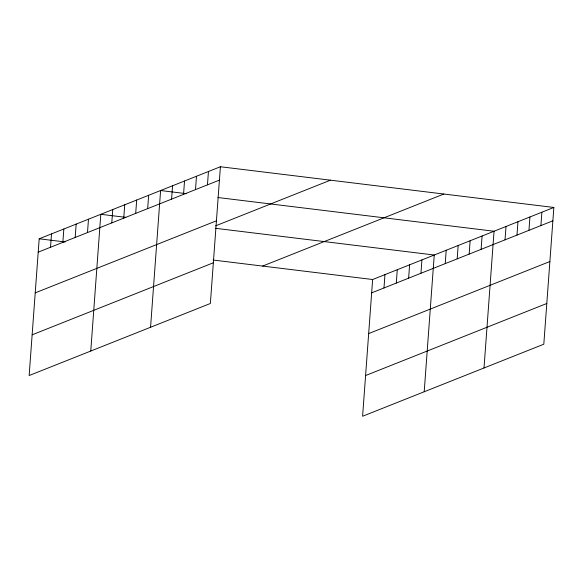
<?xml version="1.0" encoding="UTF-8"?>
<svg xmlns="http://www.w3.org/2000/svg" width="583" height="583" viewBox="0 0 583 583"><rect width="100%" height="100%" fill="white"/><g stroke="black" fill="none" stroke-linecap="round" stroke-linejoin="round"><path stroke-width="0.87" d="M220.403 166.745L39.192 238.797L29.15 375.539L210.361 303.488L220.403 166.745L553.85 207.461L543.808 344.203L362.597 416.255L372.639 279.512L553.85 207.461M50.532 247.258L51.515 233.9M62.855 242.353L63.838 229.002M75.178 237.456L76.162 224.098M87.501 232.559L88.485 219.201M90.766 351.039L100.801 214.304L125.855 217.357M111.783 222.903L112.767 209.545M123.742 218.144L124.726 204.793M135.701 213.393L136.684 200.035M147.667 208.634L148.643 195.283M150.56 327.26L160.602 190.524L186.545 193.694M171.584 199.124L172.568 185.766M183.543 194.365L184.527 181.014M195.502 189.613L196.486 176.255M207.461 184.855L208.444 171.504M383.978 287.966L384.962 274.615M396.302 283.068L397.285 269.718M408.625 278.171L409.601 264.813M420.948 273.274L421.924 259.916M424.205 391.754L434.248 255.019L215.338 228.288M445.23 263.618L446.206 250.26M457.189 258.859L458.172 245.509M469.147 254.108L470.131 240.75M481.106 249.349L482.09 235.991M484.007 367.975L494.049 231.24L217.86 197.513M505.031 239.839L506.008 226.481M516.99 235.08L517.966 221.729M528.949 230.329L529.932 216.971M540.907 225.57L541.891 212.219M38.208 252.155L219.427 180.103M35.22 292.87L216.431 220.819M215.623 225.832L330.444 180.183M32.138 334.824L213.356 262.773M262.598 266.081L443.816 194.03M371.655 292.87L552.866 220.819M368.667 333.585L549.878 261.534M365.585 375.539L546.796 303.488M39.192 238.797L65.136 241.967M213.116 260.033L372.639 279.512"/></g></svg>
